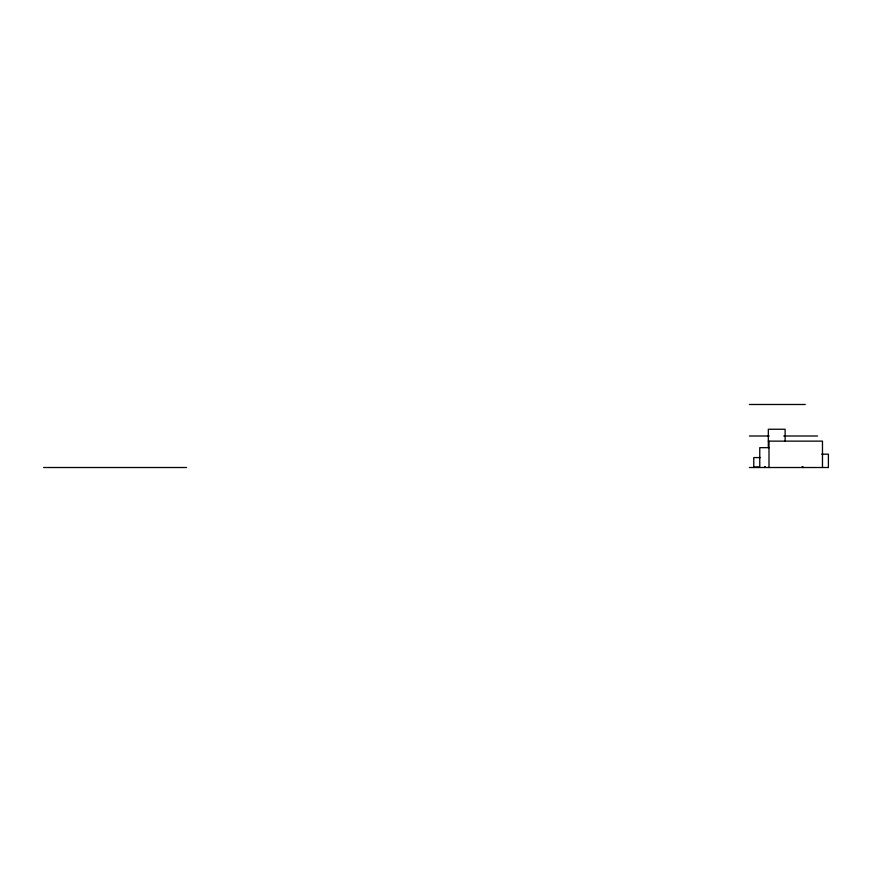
<?xml version="1.0" encoding="UTF-8"?>
<svg xmlns="http://www.w3.org/2000/svg" width="872" height="872" viewBox="0 0 872 872"><rect width="100%" height="100%" fill="white"/><g stroke="black" fill="none" stroke-linecap="round" stroke-linejoin="round"><path stroke-width="1.31" d="M759.316 466.956L754.247 467.065M749.419 404.488L805.27 404.488M749.419 436L769.213 436M783.732 436L817.576 436M768.319 441.134L822.481 441.134L822.481 467.512M769.137 447.663L759.763 447.663L759.763 467.512M821.686 454.181L828.4 454.181L828.4 467.512L749.419 467.512M760.384 457.582L753.779 457.582L753.779 467.512M43.6 467.512L186.532 467.512M803.548 467.512L802.033 466.825M802.796 466.825L802.796 467.512M785.127 441.123L785.127 429.253L768.319 429.253L768.319 447.728M768.995 441.134L768.995 467.512M765.42 466.825L763.905 467.512M764.668 466.825L764.668 467.512"/></g></svg>
